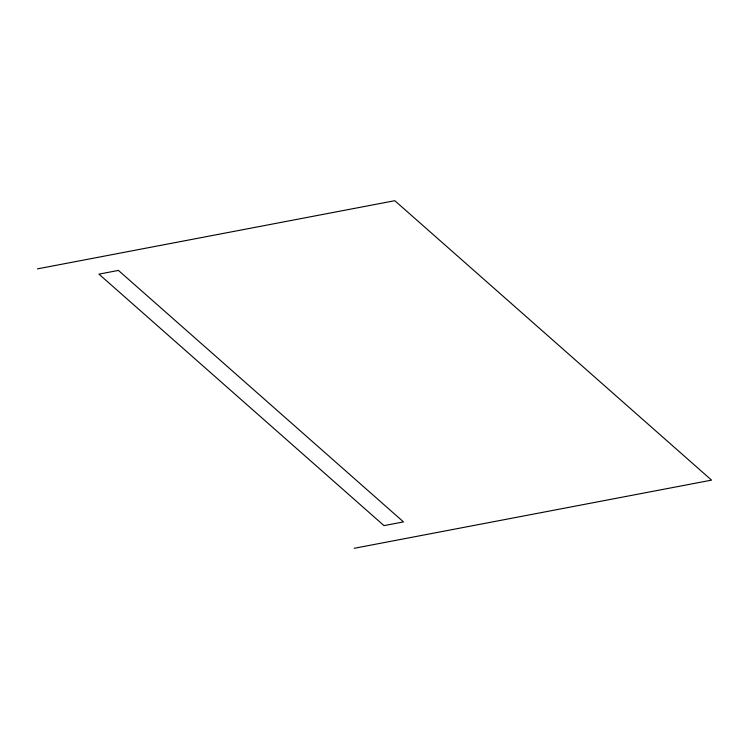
<?xml version="1.0" encoding="UTF-8"?>
<svg xmlns="http://www.w3.org/2000/svg" width="749" height="749" viewBox="0 0 749 749"><rect width="100%" height="100%" fill="white"/><g stroke="black" fill="none" stroke-linecap="round" stroke-linejoin="round"><path stroke-width="1.12" d="M37.45 268.872L394.807 200.704L711.55 480.128L354.193 548.296M118.426 270.417L98.943 274.134L384.012 525.62L403.496 521.903L118.426 270.417"/></g></svg>
